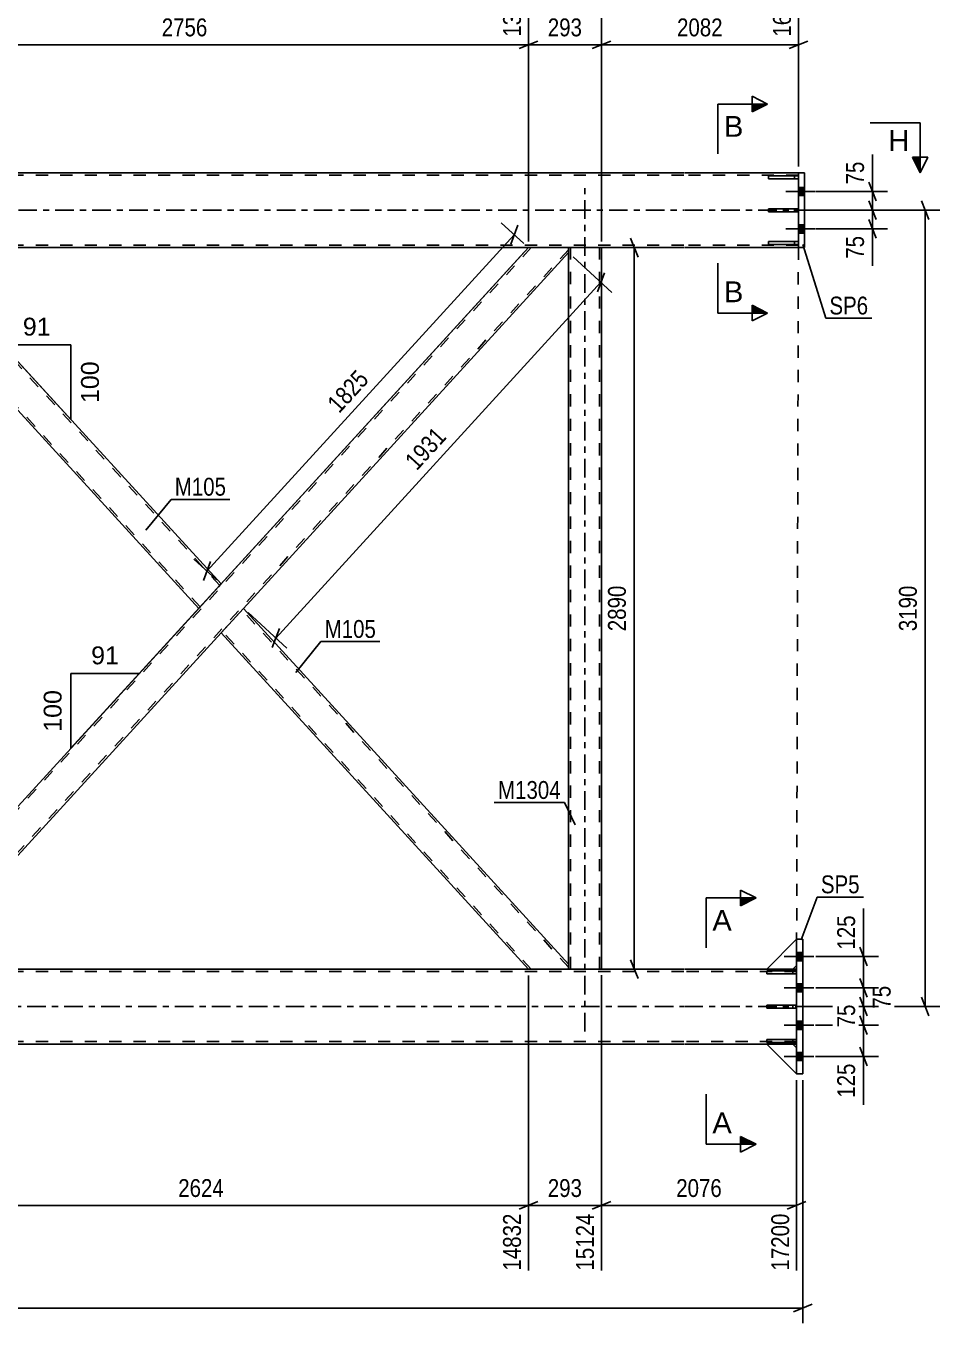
# Model space of a CAD drawing. Header units: millimetres. Extents: x -81 to 760, y -449 to 145.
# Drawn here: x 472.7 to 618, y -178.3 to 29.5 of the extents above; entities that cross this region are included whole.
import ezdxf

# ---------------------------------------------------------------- set-up
doc = ezdxf.new("R2010")
doc.units = ezdxf.units.MM
doc.linetypes.add('DXK_LINE_DOT2', pattern=[3.9198, 1.9599, -1.9599])
doc.linetypes.add('DXK_LINE_DOT3', pattern=[5.9187, 2.979, -0.9799, 0.9799, -0.9799])
doc.styles.add('Arial', font='ARIAL.TTF', dxfattribs={"height": 0.2})
doc.styles.add('Arial Narrow', font='ARIALN.TTF', dxfattribs={"height": 0.2})

# ---------------------------------------------------------------- blocks, each defined once
blk = doc.blocks.new('Part-122570061-3544 - 3412')
at = {"color": 2, "linetype": 'Continuous'}
for p, q in [((591.47, -127.84), (591.47, -127.36)), ((596.27, -127.36), (591.47, -127.36)), ((596.27, -127.84), (591.47, -127.84)), ((596.27, -127.84), (596.27, -127.36))]:
    blk.add_line(p, q, dxfattribs=at)
at = {"color": 7, "linetype": 'DXK_LINE_DOT2'}
for p, q in [((595.67, -127.84), (595.67, -127.36)), ((596.27, -127.36), (596.27, -127.36)), ((596.27, -127.36), (596.27, -127.36)), ((596.27, -127.84), (596.27, -127.84)), ((596.27, -127.84), (596.27, -127.84))]:
    blk.add_line(p, q, dxfattribs=at)
blk = doc.blocks.new('Part-122570061-3523 - 3412')
at = {"color": 2, "linetype": 'Continuous'}
for p, q in [((591.47, -133.6), (595.67, -133.6)), ((596.27, -138.4), (591.47, -133.6)), ((595.67, -133.6), (596.27, -134.2))]:
    blk.add_line(p, q, dxfattribs=at)
at = {"color": 7, "linetype": 'DXK_LINE_DOT2'}
for p, q in [((596.27, -134.2), (596.27, -134.2)), ((596.27, -134.2), (596.27, -138.4)), ((596.27, -138.4), (596.27, -138.4))]:
    blk.add_line(p, q, dxfattribs=at)
blk = doc.blocks.new('Part-122570061-3538 - 3412')
at = {"color": 2, "linetype": 'Continuous'}
for p, q in [((591.47, -133.34), (591.47, -132.86)), ((596.27, -132.86), (591.47, -132.86)), ((596.27, -133.34), (596.27, -132.86)), ((596.27, -133.34), (591.47, -133.34))]:
    blk.add_line(p, q, dxfattribs=at)
at = {"color": 7, "linetype": 'DXK_LINE_DOT2'}
for p, q in [((595.67, -133.34), (595.67, -132.86)), ((596.27, -132.86), (596.27, -132.86)), ((596.27, -132.86), (596.27, -132.86)), ((596.27, -133.34), (596.27, -133.34)), ((596.27, -133.34), (596.27, -133.34))]:
    blk.add_line(p, q, dxfattribs=at)
blk = doc.blocks.new('Part-122570061-3517 - 3412')
at = {"color": 2, "linetype": 'Continuous'}
for p, q in [((596.27, -116.8), (591.47, -121.6)), ((595.67, -121.6), (591.47, -121.6)), ((596.27, -121), (595.67, -121.6))]:
    blk.add_line(p, q, dxfattribs=at)
at = {"color": 7, "linetype": 'DXK_LINE_DOT2'}
for p, q in [((596.27, -121), (596.27, -116.8)), ((596.27, -116.8), (596.27, -116.8)), ((596.27, -116.8), (596.27, -116.8)), ((596.27, -121), (596.27, -121)), ((596.27, -121), (596.27, -121))]:
    blk.add_line(p, q, dxfattribs=at)
blk = doc.blocks.new('Part-122570061-3520 - 3412')
at = {"color": 7, "linetype": 'DXK_LINE_DOT2'}
for p, q in [((596.27, -116.8), (591.47, -121.6)), ((596.27, -121), (596.27, -116.8)), ((591.47, -121.6), (595.67, -121.6)), ((595.67, -121.6), (596.27, -121))]:
    blk.add_line(p, q, dxfattribs=at)
blk = doc.blocks.new('Part-122570061-3526 - 3412')
at = {"color": 7, "linetype": 'DXK_LINE_DOT2'}
for p, q in [((591.47, -133.6), (595.67, -133.6)), ((596.27, -138.4), (591.47, -133.6)), ((595.67, -133.6), (596.27, -134.2)), ((596.27, -134.2), (596.27, -138.4))]:
    blk.add_line(p, q, dxfattribs=at)
blk = doc.blocks.new('Part-122570061-3529 - 3412')
at = {"color": 7, "linetype": 'DXK_LINE_DOT2'}
for p, q in [((596.27, -132.86), (591.47, -132.86)), ((591.47, -132.86), (591.47, -133.34)), ((595.67, -133.34), (595.67, -132.86)), ((596.27, -133.34), (596.27, -132.86)), ((591.47, -133.34), (596.27, -133.34))]:
    blk.add_line(p, q, dxfattribs=at)
blk = doc.blocks.new('Part-122570061-3532 - 3412')
at = {"color": 7, "linetype": 'DXK_LINE_DOT2'}
for p, q in [((596.27, -121.86), (591.47, -121.86)), ((591.47, -121.86), (591.47, -122.34)), ((591.47, -122.34), (596.27, -122.34)), ((595.67, -122.34), (595.67, -121.86)), ((596.27, -122.34), (596.27, -121.86))]:
    blk.add_line(p, q, dxfattribs=at)
blk = doc.blocks.new('Part-122570061-3535 - 3412')
at = {"color": 7, "linetype": 'DXK_LINE_DOT2'}
for p, q in [((596.27, -127.36), (591.47, -127.36)), ((591.47, -127.36), (591.47, -127.84)), ((591.47, -127.84), (596.27, -127.84)), ((595.67, -127.84), (595.67, -127.36)), ((596.27, -127.84), (596.27, -127.36))]:
    blk.add_line(p, q, dxfattribs=at)
blk = doc.blocks.new('Bolt-122570061-3588 - 3412')
at = {"linetype": 'Continuous'}
for points in [[(596.27, -118.94), (596.27, -120.26), (597.27, -120.26), (597.27, -118.94)], [(596.27, -118.94), (596.27, -120.26), (597.27, -120.26), (597.27, -118.94)], [(596.27, -118.94), (596.27, -120.26), (597.27, -120.26), (597.27, -118.94)], [(596.27, -123.94), (596.27, -125.26), (597.27, -125.26), (597.27, -123.94)], [(596.27, -123.94), (596.27, -125.26), (597.27, -125.26), (597.27, -123.94)], [(596.27, -129.94), (596.27, -131.26), (597.27, -131.26), (597.27, -129.94)], [(596.27, -129.94), (596.27, -131.26), (597.27, -131.26), (597.27, -129.94)], [(596.27, -134.94), (596.27, -136.26), (597.27, -136.26), (597.27, -134.94)], [(596.27, -134.94), (596.27, -136.26), (597.27, -136.26), (597.27, -134.94)], [(596.27, -134.94), (596.27, -136.26), (597.27, -136.26), (597.27, -134.94)]]:
    blk.add_hatch(color=1, dxfattribs=at).paths.add_polyline_path(points)
at = {"color": 1, "linetype": 'Continuous'}
for p, q in [((599.03, -119.6), (594.27, -119.6)), ((599.03, -119.6), (594.27, -119.6)), ((599.03, -119.6), (594.27, -119.6)), ((597.27, -118.94), (596.27, -118.94)), ((597.27, -118.94), (596.27, -118.94)), ((597.27, -118.94), (596.27, -118.94)), ((597.27, -120.26), (596.27, -120.26)), ((597.27, -120.26), (596.27, -120.26)), ((597.27, -120.26), (596.27, -120.26)), ((599.03, -124.6), (594.27, -124.6)), ((599.03, -124.6), (594.27, -124.6)), ((597.27, -123.94), (596.27, -123.94)), ((597.27, -123.94), (596.27, -123.94)), ((597.27, -125.26), (596.27, -125.26)), ((597.27, -125.26), (596.27, -125.26)), ((599.03, -130.6), (594.27, -130.6)), ((599.03, -130.6), (594.27, -130.6)), ((597.27, -129.94), (596.27, -129.94)), ((597.27, -129.94), (596.27, -129.94)), ((597.27, -131.26), (596.27, -131.26)), ((597.27, -131.26), (596.27, -131.26)), ((597.27, -134.94), (596.27, -134.94)), ((597.27, -134.94), (596.27, -134.94)), ((597.27, -134.94), (596.27, -134.94)), ((599.03, -135.6), (594.27, -135.6)), ((599.03, -135.6), (594.27, -135.6)), ((599.03, -135.6), (594.27, -135.6)), ((597.27, -136.26), (596.27, -136.26)), ((597.27, -136.26), (596.27, -136.26)), ((597.27, -136.26), (596.27, -136.26))]:
    blk.add_line(p, q, dxfattribs=at)
blk = doc.blocks.new('Part-122570061-3541 - 3412')
at = {"color": 2, "linetype": 'Continuous'}
for p, q in [((591.47, -122.34), (591.47, -121.86)), ((596.27, -121.86), (591.47, -121.86)), ((596.27, -122.34), (591.47, -122.34)), ((596.27, -122.34), (596.27, -121.86))]:
    blk.add_line(p, q, dxfattribs=at)
at = {"color": 7, "linetype": 'DXK_LINE_DOT2'}
for p, q in [((595.67, -122.34), (595.67, -121.86)), ((596.27, -121.86), (596.27, -121.86)), ((596.27, -121.86), (596.27, -121.86)), ((596.27, -122.34), (596.27, -122.34)), ((596.27, -122.34), (596.27, -122.34))]:
    blk.add_line(p, q, dxfattribs=at)
blk = doc.blocks.new('Bolt-122570061-3587 - 3412')
at = {"linetype": 'Continuous'}
for points in [[(596.55, 3.66), (596.55, 2.34), (597.55, 2.34), (597.55, 3.66)], [(596.55, 3.66), (596.55, 2.34), (597.55, 2.34), (597.55, 3.66)], [(596.55, -2.34), (596.55, -3.66), (597.55, -3.66), (597.55, -2.34)], [(596.55, -2.34), (596.55, -3.66), (597.55, -3.66), (597.55, -2.34)]]:
    blk.add_hatch(color=1, dxfattribs=at).paths.add_polyline_path(points)
at = {"color": 1, "linetype": 'Continuous'}
for p, q in [((599.31, 3), (594.55, 3)), ((599.31, 3), (594.55, 3)), ((597.55, 3.66), (596.55, 3.66)), ((597.55, 3.66), (596.55, 3.66)), ((597.55, 2.34), (596.55, 2.34)), ((597.55, 2.34), (596.55, 2.34)), ((599.31, -3), (594.55, -3)), ((599.31, -3), (594.55, -3)), ((597.55, -2.34), (596.55, -2.34)), ((597.55, -2.34), (596.55, -2.34)), ((597.55, -3.66), (596.55, -3.66)), ((597.55, -3.66), (596.55, -3.66))]:
    blk.add_line(p, q, dxfattribs=at)
blk = doc.blocks.new('Part-122570061-3611 - 3412')
at = {"color": 7, "linetype": 'DXK_LINE_DOT2'}
for p, q in [((578.17, 5.6), (0, 5.6)), ((596.55, 5.6), (578.27, 5.6)), ((596.55, -6), (596.55, 6)), ((578.17, -5.6), (0, -5.6)), ((596.55, -5.6), (578.27, -5.6))]:
    blk.add_line(p, q, dxfattribs=at)
at = {"color": 2, "linetype": 'Continuous'}
for p, q in [((578.17, 6), (447.67, 6)), ((596.55, 6), (578.27, 6)), ((578.17, -6), (452.17, -6)), ((596.55, -6), (578.27, -6))]:
    blk.add_line(p, q, dxfattribs=at)
at = {"color": 7, "linetype": 'DXK_LINE_DOT3'}
for p, q in [((-2, 0), (578.17, 0)), ((578.27, 0), (598.55, 0))]:
    blk.add_line(p, q, dxfattribs=at)
blk = doc.blocks.new('Part-122570061-3616 - 3412')
at = {"color": 7, "linetype": 'DXK_LINE_DOT2'}
for p, q in [((578.17, -122), (-40, -122)), ((596.27, -122), (578.27, -122)), ((595.67, -121.6), (591.47, -121.6)), ((596.27, -133.6), (596.27, -121.6)), ((578.17, -133.2), (-40, -133.2)), ((578.17, -133.6), (-27.5, -133.6)), ((596.27, -133.2), (578.27, -133.2)), ((596.27, -133.6), (578.27, -133.6)), ((595.67, -133.6), (591.47, -133.6))]:
    blk.add_line(p, q, dxfattribs=at)
at = {"color": 2, "linetype": 'Continuous'}
for p, q in [((578.17, -121.6), (-35.2, -121.6)), ((591.47, -121.6), (578.27, -121.6)), ((596.27, -121.6), (595.67, -121.6)), ((578.17, -133.6), (452.17, -133.6)), ((591.47, -133.6), (578.27, -133.6)), ((596.27, -133.6), (595.67, -133.6))]:
    blk.add_line(p, q, dxfattribs=at)
at = {"color": 7, "linetype": 'DXK_LINE_DOT3'}
for p, q in [((-42, -127.6), (578.17, -127.6)), ((578.27, -127.6), (598.27, -127.6))]:
    blk.add_line(p, q, dxfattribs=at)
blk = doc.blocks.new('Part-122570061-3640 - 3412')
at = {"color": 7, "linetype": 'DXK_LINE_DOT2'}
for p, q in [((596.55, -5.02), (591.75, -5.02)), ((591.75, -5.02), (591.75, -5.5)), ((591.75, -5.5), (596.55, -5.5)), ((595.95, -5.5), (595.95, -5.02)), ((596.55, -5.5), (596.55, -5.02))]:
    blk.add_line(p, q, dxfattribs=at)
blk = doc.blocks.new('Part-122570061-3643 - 3412')
at = {"color": 7, "linetype": 'DXK_LINE_DOT2'}
for p, q in [((596.55, 5.5), (591.75, 5.5)), ((591.75, 5.5), (591.75, 5.02)), ((591.75, 5.02), (596.55, 5.02)), ((595.95, 5.5), (595.95, 5.02)), ((596.55, 5.02), (596.55, 5.5))]:
    blk.add_line(p, q, dxfattribs=at)
blk = doc.blocks.new('Part-122570061-3646 - 3412')
at = {"color": 7, "linetype": 'DXK_LINE_DOT2'}
for p, q in [((596.55, 0.24), (591.75, 0.24)), ((591.75, 0.24), (591.75, -0.24)), ((595.95, -0.24), (595.95, 0.24)), ((596.55, -0.24), (596.55, 0.24)), ((591.75, -0.24), (596.55, -0.24))]:
    blk.add_line(p, q, dxfattribs=at)
blk = doc.blocks.new('Part-122570061-3649 - 3412')
at = {"color": 2, "linetype": 'Continuous'}
for p, q in [((591.75, -5.2), (591.75, -5.02)), ((596.55, -5.02), (591.75, -5.02)), ((591.75, -5.5), (591.75, -5.2)), ((596.55, -5.5), (591.75, -5.5)), ((596.55, -5.5), (596.55, -5.02))]:
    blk.add_line(p, q, dxfattribs=at)
at = {"color": 7, "linetype": 'DXK_LINE_DOT2'}
for p, q in [((591.75, -5.2), (591.75, -5.2)), ((595.95, -5.5), (595.95, -5.02)), ((596.55, -5.02), (596.55, -5.02)), ((596.55, -5.02), (596.55, -5.02)), ((596.55, -5.5), (596.55, -5.5)), ((596.55, -5.5), (596.55, -5.5))]:
    blk.add_line(p, q, dxfattribs=at)
blk = doc.blocks.new('Part-122570061-3652 - 3412')
at = {"color": 2, "linetype": 'Continuous'}
for p, q in [((591.75, 5.2), (591.75, 5.5)), ((596.55, 5.5), (591.75, 5.5)), ((591.75, 5.2), (591.75, 5.02)), ((596.55, 5.02), (591.75, 5.02)), ((596.55, 5.5), (596.55, 5.02))]:
    blk.add_line(p, q, dxfattribs=at)
at = {"color": 7, "linetype": 'DXK_LINE_DOT2'}
for p, q in [((591.75, 5.2), (591.75, 5.2)), ((595.95, 5.02), (595.95, 5.5)), ((596.55, 5.5), (596.55, 5.5)), ((596.55, 5.5), (596.55, 5.5)), ((596.55, 5.02), (596.55, 5.02)), ((596.55, 5.02), (596.55, 5.02))]:
    blk.add_line(p, q, dxfattribs=at)
blk = doc.blocks.new('Part-122570061-3655 - 3412')
at = {"color": 2, "linetype": 'Continuous'}
for p, q in [((591.75, -0.24), (591.75, 0.24)), ((596.55, 0.24), (591.75, 0.24)), ((596.55, -0.24), (596.55, 0.24)), ((596.55, -0.24), (591.75, -0.24))]:
    blk.add_line(p, q, dxfattribs=at)
at = {"color": 7, "linetype": 'DXK_LINE_DOT2'}
for p, q in [((595.95, -0.24), (595.95, 0.24)), ((596.55, 0.24), (596.55, 0.24)), ((596.55, 0.24), (596.55, 0.24)), ((596.55, -0.24), (596.55, -0.24)), ((596.55, -0.24), (596.55, -0.24))]:
    blk.add_line(p, q, dxfattribs=at)
blk = doc.blocks.new('Part-122570061-3712 - 3412')
at = {"color": 2, "linetype": 'Continuous'}
for p, q in [((597.55, 6), (596.55, 6)), ((596.55, 6), (596.55, -6)), ((597.55, 6), (597.55, -6)), ((597.55, -6), (596.55, -6))]:
    blk.add_line(p, q, dxfattribs=at)
blk = doc.blocks.new('Part-122570061-3717 - 3412')
at = {"color": 2, "linetype": 'Continuous'}
for p, q in [((597.27, -116.8), (596.27, -116.8)), ((596.27, -116.8), (596.27, -138.4)), ((597.27, -116.8), (597.27, -138.4)), ((597.27, -138.4), (596.27, -138.4))]:
    blk.add_line(p, q, dxfattribs=at)
blk = doc.blocks.new('Part-122570061-3722 - 3412')
at = {"color": 2, "linetype": 'Continuous'}
for p, q in [((507.58, -63.8), (504, -67.71)), ((559.69, -120.8), (507.58, -63.8)), ((553.27, -121.6), (504, -67.71)), ((559.69, -121.6), (559.69, -120.8))]:
    blk.add_line(p, q, dxfattribs=at)
at = {"color": 7, "linetype": 'DXK_LINE_DOT2'}
for p, q in [((559.69, -121.27), (507.36, -64.04)), ((504.22, -67.48), (504.23, -67.46)), ((553.7, -121.6), (504.22, -67.48)), ((559.69, -121.6), (553.27, -121.6)), ((559.69, -121.6), (559.69, -121.57))]:
    blk.add_line(p, q, dxfattribs=at)
blk = doc.blocks.new('Part-122570061-3772 - 3412')
at = {"color": 7, "linetype": 'DXK_LINE_DOT3'}
blk.add_line((562.33, -131.6), (562.33, 4), dxfattribs=at)
at = {"color": 7, "linetype": 'DXK_LINE_DOT2'}
for p, q in [((559.69, -6), (564.97, -6)), ((559.69, -6.8), (559.69, -6)), ((560.01, -121.6), (560.01, -6)), ((564.65, -121.6), (564.65, -6)), ((559.69, -121.6), (559.69, -120.8)), ((564.97, -121.6), (559.69, -121.6))]:
    blk.add_line(p, q, dxfattribs=at)
at = {"color": 2, "linetype": 'Continuous'}
for p, q in [((564.97, -6), (564.97, -121.6)), ((559.69, -120.8), (559.69, -6.8))]:
    blk.add_line(p, q, dxfattribs=at)
blk = doc.blocks.new('Part-122570061-3787 - 3412')
at = {"color": 7, "linetype": 'DXK_LINE_DOT2'}
for p, q in [((553.7, -6), (448.31, -121.27)), ((559.69, -6), (553.27, -6)), ((559.69, -6.33), (454.3, -121.6)), ((504, -59.89), (500.42, -63.8)), ((507.58, -63.8), (504, -67.71)), ((448.31, -121.41), (448.31, -121.39)), ((454.73, -121.6), (448.31, -121.6))]:
    blk.add_line(p, q, dxfattribs=at)
at = {"color": 2, "linetype": 'Continuous'}
for p, q in [((553.27, -6), (504, -59.89)), ((559.69, -6.8), (559.69, -6)), ((559.69, -6.8), (507.58, -63.8)), ((500.42, -63.8), (448.31, -120.8)), ((504, -67.71), (454.73, -121.6)), ((448.31, -121.6), (448.31, -120.8))]:
    blk.add_line(p, q, dxfattribs=at)
blk = doc.blocks.new('Part-122570061-3792 - 3412')
at = {"color": 7, "linetype": 'DXK_LINE_DOT2'}
for p, q in [((454.73, -6), (448.31, -6)), ((448.31, -6.48), (448.31, -6)), ((503.78, -60.12), (454.3, -6)), ((500.64, -63.56), (448.31, -6.33)), ((503.97, -59.92), (503.57, -60.36)), ((500.64, -63.56), (500.66, -63.54))]:
    blk.add_line(p, q, dxfattribs=at)
at = {"color": 2, "linetype": 'Continuous'}
for p, q in [((504, -59.89), (454.73, -6)), ((448.31, -6.8), (448.31, -6.48)), ((500.42, -63.8), (448.31, -6.8)), ((504, -59.89), (503.57, -60.36)), ((503.57, -60.36), (500.42, -63.8))]:
    blk.add_line(p, q, dxfattribs=at)
blk = doc.blocks.new('Line-122570061-4738 - 3412')
at = {"color": 1, "linetype": 'DXK_LINE_DOT2'}
blk.add_line((596.55, -6), (596.27, -116.8), dxfattribs=at)
blk = doc.blocks.new('StraightDimension-122570061-4621 - 3412')
at = {"color": 7, "linetype": 'Continuous'}
for p, q in [((597.27, -139.4), (597.27, -178.31)), ((-41, -175.91), (597.27, -175.91)), ((595.77, -176.51), (598.77, -175.31))]:
    blk.add_line(p, q, dxfattribs=at)
blk = doc.blocks.new('StraightDimension-122570061-3985 - 3412')
at = {"color": 7, "linetype": 'Continuous'}
for p, q in [((598.55, 0), (619.29, 0)), ((617.49, -1.5), (616.29, 1.5)), ((616.89, -127.6), (616.89, 0)), ((616.29, -126.1), (617.49, -129.1)), ((598.27, -127.6), (619.29, -127.6))]:
    blk.add_line(p, q, dxfattribs=at)
at = {"color": 0}
blk.add_wipeout([(616.14, -59.54), (611.94, -59.54), (611.94, -68.06), (616.14, -68.06)], dxfattribs=at)
at = {"color": 3, "style": 'Arial Narrow'}
blk.add_text('3190', height=2.863, rotation=90.0002, dxfattribs=at).set_placement((615.54, -67.46))
blk = doc.blocks.new('StraightDimension-122570061-4114 - 3412')
at = {"color": 7, "linetype": 'Continuous'}
for p, q in [((560.43, -7.47), (566.66, -13.17)), ((564.32, -13.06), (565.46, -10.04)), ((512.77, -68.55), (564.89, -11.55)), ((508.32, -64.47), (514.55, -70.17)), ((513.34, -67.04), (512.21, -70.06))]:
    blk.add_line(p, q, dxfattribs=at)
at = {"color": 0}
blk.add_wipeout([(541.15, -36.4), (538.05, -33.57), (532.31, -39.85), (535.41, -42.69)], dxfattribs=at)
at = {"color": 3, "style": 'Arial Narrow'}
blk.add_text('1931', height=2.863, rotation=47.5612, dxfattribs=at).set_placement((535.37, -41.84))
blk = doc.blocks.new('StraightDimension-122570061-3894 - 3412')
at = {"color": 7, "linetype": 'Continuous'}
for p, q in [((599.35, -124.6), (609.84, -124.6)), ((606.39, -123.1), (607.59, -126.1)), ((606.99, -127.6), (606.99, -124.6)), ((607.59, -129.1), (606.39, -126.1)), ((597.27, -127.6), (609.84, -127.6))]:
    blk.add_line(p, q, dxfattribs=at)
at = {"color": 0}
blk.add_wipeout([(611.94, -123.67), (607.74, -123.67), (607.74, -128.53), (611.94, -128.53)], dxfattribs=at)
at = {"color": 3, "style": 'Arial Narrow'}
blk.add_text('75', height=2.863, rotation=90.0002, dxfattribs=at).set_placement((611.34, -127.93))
blk = doc.blocks.new('StraightDimension-122570061-3914 - 3412')
at = {"color": 7, "linetype": 'Continuous'}
for p, q in [((607.82, 4.5), (609.02, 1.5)), ((599.38, 3), (610.82, 3)), ((608.42, 0), (608.42, 3)), ((609.02, -1.5), (607.82, 1.5)), ((597.55, 0), (610.82, 0))]:
    blk.add_line(p, q, dxfattribs=at)
at = {"color": 0}
blk.add_wipeout([(607.67, 8.38), (603.47, 8.38), (603.47, 3.52), (607.67, 3.52)], dxfattribs=at)
at = {"color": 7, "linetype": 'Continuous'}
blk.add_line((608.42, 3), (608.42, 8.91), dxfattribs=at)
blk.add_line((608.42, 3), (608.42, 8.91), dxfattribs=at)
at = {"color": 3, "style": 'Arial Narrow'}
blk.add_text('75', height=2.863, rotation=90.0002, dxfattribs=at).set_placement((607.07, 4.13))
blk = doc.blocks.new('StraightDimension-122570061-3875 - 3412')
at = {"color": 7, "linetype": 'Continuous'}
for p, q in [((599.28, -130.6), (609.39, -130.6)), ((606.39, -129.1), (607.59, -132.1)), ((606.99, -135.6), (606.99, -130.6)), ((607.59, -137.1), (606.39, -134.1)), ((599.28, -135.6), (609.39, -135.6))]:
    blk.add_line(p, q, dxfattribs=at)
at = {"color": 0}
blk.add_wipeout([(606.24, -136.12), (602.04, -136.12), (602.04, -142.81), (606.24, -142.81)], dxfattribs=at)
at = {"color": 7, "linetype": 'Continuous'}
blk.add_line((606.99, -135.6), (606.99, -143.33), dxfattribs=at)
blk.add_line((606.99, -135.6), (606.99, -143.33), dxfattribs=at)
at = {"color": 3, "style": 'Arial Narrow'}
blk.add_text('125', height=2.863, rotation=90.0002, dxfattribs=at).set_placement((605.64, -142.21))
blk = doc.blocks.new('StraightDimension-122570061-3885 - 3412')
at = {"color": 7, "linetype": 'Continuous'}
for p, q in [((606.39, -126.1), (607.59, -129.1)), ((597.27, -127.6), (609.39, -127.6)), ((606.99, -130.6), (606.99, -127.6)), ((599.28, -130.6), (609.39, -130.6)), ((607.59, -132.1), (606.39, -129.1))]:
    blk.add_line(p, q, dxfattribs=at)
at = {"color": 0}
blk.add_wipeout([(606.24, -126.67), (602.04, -126.67), (602.04, -131.53), (606.24, -131.53)], dxfattribs=at)
at = {"color": 3, "style": 'Arial Narrow'}
blk.add_text('75', height=2.863, rotation=90.0002, dxfattribs=at).set_placement((605.64, -130.93))
blk = doc.blocks.new('StraightDimension-122570061-3903 - 3412')
at = {"color": 7, "linetype": 'Continuous'}
for p, q in [((606.39, -118.1), (607.59, -121.1)), ((599.35, -119.6), (609.39, -119.6)), ((606.99, -124.6), (606.99, -119.6)), ((599.35, -124.6), (609.39, -124.6)), ((607.59, -126.1), (606.39, -123.1))]:
    blk.add_line(p, q, dxfattribs=at)
at = {"color": 0}
blk.add_wipeout([(606.24, -112.39), (602.04, -112.39), (602.04, -119.07), (606.24, -119.07)], dxfattribs=at)
at = {"color": 7, "linetype": 'Continuous'}
blk.add_line((606.99, -119.6), (606.99, -111.87), dxfattribs=at)
blk.add_line((606.99, -119.6), (606.99, -111.87), dxfattribs=at)
at = {"color": 3, "style": 'Arial Narrow'}
blk.add_text('125', height=2.863, rotation=90.0002, dxfattribs=at).set_placement((605.64, -118.47))
blk = doc.blocks.new('StraightDimension-122570061-3923 - 3412')
at = {"color": 7, "linetype": 'Continuous'}
for p, q in [((607.82, 1.5), (609.02, -1.5)), ((597.55, 0), (610.82, 0)), ((609.02, -4.5), (607.82, -1.5)), ((608.42, -3), (608.42, 0)), ((599.42, -3), (610.82, -3))]:
    blk.add_line(p, q, dxfattribs=at)
at = {"color": 0}
blk.add_wipeout([(607.67, -3.53), (603.47, -3.53), (603.47, -8.38), (607.67, -8.38)], dxfattribs=at)
at = {"color": 7, "linetype": 'Continuous'}
blk.add_line((608.42, -3), (608.42, -8.91), dxfattribs=at)
blk.add_line((608.42, -3), (608.42, -8.91), dxfattribs=at)
at = {"color": 3, "style": 'Arial Narrow'}
blk.add_text('75', height=2.863, rotation=90.0002, dxfattribs=at).set_placement((607.07, -7.78))
blk = doc.blocks.new('StraightDimension-122570061-4129 - 3412')
at = {"color": 7, "linetype": 'Continuous'}
for p, q in [((552.53, -5.33), (548.91, -2.01)), ((501.74, -57.82), (551.01, -3.94)), ((550.45, -5.45), (551.58, -2.42)), ((503.26, -59.21), (499.64, -55.9)), ((502.31, -56.31), (501.17, -59.34))]:
    blk.add_line(p, q, dxfattribs=at)
at = {"color": 0}
blk.add_wipeout([(528.7, -27.23), (525.6, -24.4), (519.85, -30.68), (522.95, -33.52)], dxfattribs=at)
at = {"color": 3, "style": 'Arial Narrow'}
blk.add_text('1825', height=2.863, rotation=47.5612, dxfattribs=at).set_placement((522.92, -32.67))
blk = doc.blocks.new('StraightDimension-122570061-4149 - 3412')
at = {"color": 7, "linetype": 'Continuous'}
for p, q in [((564.97, -122.58), (564.97, -169.9)), ((596.27, -139.4), (596.27, -169.9)), ((566.47, -158.86), (563.47, -160.06)), ((564.97, -159.46), (596.27, -159.46)), ((594.77, -160.06), (597.77, -158.86))]:
    blk.add_line(p, q, dxfattribs=at)
at = {"color": 0}
blk.add_wipeout([(584.88, -158.71), (584.88, -154.51), (576.37, -154.51), (576.37, -158.71)], dxfattribs=at)
at = {"color": 0, "linetype": 'Continuous'}
blk.add_wipeout([(595.67, -160.16), (591.47, -160.16), (591.47, -170.5), (595.67, -170.5)], dxfattribs=at)
at = {"color": 3, "style": 'Arial Narrow'}
blk.add_text('2076', height=2.863, dxfattribs=at).set_placement((576.97, -158.11))
at = {"color": 3, "linetype": 'Continuous', "style": 'Arial Narrow'}
blk.add_text('17200', height=2.863, rotation=90.0002, dxfattribs=at).set_placement((595.07, -169.9))
blk = doc.blocks.new('StraightDimension-122570061-4171 - 3412')
at = {"color": 7, "linetype": 'Continuous'}
for p, q in [((553.27, -122.6), (553.27, -169.9)), ((564.97, -122.58), (564.97, -169.9)), ((551.77, -160.06), (554.77, -158.86)), ((553.27, -159.46), (564.97, -159.46)), ((566.47, -158.86), (563.47, -160.06))]:
    blk.add_line(p, q, dxfattribs=at)
at = {"color": 0}
blk.add_wipeout([(562.47, -158.71), (562.47, -154.51), (555.78, -154.51), (555.78, -158.71)], dxfattribs=at)
at = {"color": 0, "linetype": 'Continuous'}
blk.add_wipeout([(564.37, -160.16), (560.17, -160.16), (560.17, -170.5), (564.37, -170.5)], dxfattribs=at)
at = {"color": 3, "style": 'Arial Narrow'}
blk.add_text('293', height=2.863, dxfattribs=at).set_placement((556.38, -158.11))
at = {"color": 3, "linetype": 'Continuous', "style": 'Arial Narrow'}
blk.add_text('15124', height=2.863, rotation=90.0002, dxfattribs=at).set_placement((563.77, -169.9))
blk = doc.blocks.new('StraightDimension-122570061-4190 - 3412')
at = {"color": 7, "linetype": 'Continuous'}
for p, q in [((448.31, -122.6), (448.31, -174.4)), ((553.27, -122.6), (553.27, -169.9)), ((449.81, -158.86), (446.81, -160.06)), ((448.31, -159.46), (553.27, -159.46)), ((551.77, -160.06), (554.77, -158.86))]:
    blk.add_line(p, q, dxfattribs=at)
at = {"color": 0}
blk.add_wipeout([(505.05, -158.71), (505.05, -154.51), (496.53, -154.51), (496.53, -158.71)], dxfattribs=at)
at = {"color": 0, "linetype": 'Continuous'}
blk.add_wipeout([(552.67, -160.16), (548.47, -160.16), (548.47, -170.5), (552.67, -170.5)], dxfattribs=at)
at = {"color": 3, "style": 'Arial Narrow'}
blk.add_text('2624', height=2.863, dxfattribs=at).set_placement((497.13, -158.11))
at = {"color": 3, "linetype": 'Continuous', "style": 'Arial Narrow'}
blk.add_text('14832', height=2.863, rotation=90.0002, dxfattribs=at).set_placement((552.07, -169.9))
blk = doc.blocks.new('AngleDimension-122570061-4460 - 3412')
at = {"color": 7, "linetype": 'Continuous'}
for p, q in [((552.6, -6.74), (490.86, -74.26)), ((479.93, -74.26), (490.86, -74.26)), ((479.93, -86.21), (490.86, -74.26)), ((479.93, -86.21), (479.93, -74.26))]:
    blk.add_line(p, q, dxfattribs=at)
at = {"color": 0}
for points in [[(488.22, -73.36), (488.22, -69.16), (482.57, -69.16), (482.57, -73.36)], [(479.03, -76.3), (474.83, -76.3), (474.83, -84.17), (479.03, -84.17)]]:
    blk.add_wipeout(points, dxfattribs=at)
at = {"color": 3, "style": 'Arial'}
blk.add_text('91', height=2.865, dxfattribs=at).set_placement((483.17, -72.76))
blk.add_text('100', height=2.865, rotation=90.0002, dxfattribs=at).set_placement((478.43, -83.57))
blk = doc.blocks.new('AngleDimension-122570061-4468 - 3412')
at = {"color": 7, "linetype": 'Continuous'}
for p, q in [((455.41, -6.74), (468.98, -21.59)), ((479.91, -21.59), (468.98, -21.59)), ((479.91, -33.54), (468.98, -21.59)), ((479.91, -33.54), (479.91, -21.59))]:
    blk.add_line(p, q, dxfattribs=at)
at = {"color": 0}
for points in [[(477.27, -20.69), (477.27, -16.49), (471.62, -16.49), (471.62, -20.69)], [(485.01, -23.63), (480.81, -23.63), (480.81, -31.5), (485.01, -31.5)]]:
    blk.add_wipeout(points, dxfattribs=at)
at = {"color": 3, "style": 'Arial'}
blk.add_text('91', height=2.865, dxfattribs=at).set_placement((472.22, -20.09))
blk.add_text('100', height=2.865, rotation=90.0002, dxfattribs=at).set_placement((484.41, -30.9))
blk = doc.blocks.new('StraightDimension-122570061-4582 - 3412')
at = {"color": 7, "linetype": 'Continuous'}
for p, q in [((443.03, -5), (443.03, 41.45)), ((553.27, -5), (553.27, 36.95)), ((444.53, 27.11), (441.53, 25.91)), ((551.77, 25.91), (554.77, 27.11)), ((443.03, 26.51), (553.27, 26.51))]:
    blk.add_line(p, q, dxfattribs=at)
at = {"color": 0, "linetype": 'Continuous'}
blk.add_wipeout([(552.67, 37.55), (548.47, 37.55), (548.47, 27.21), (552.67, 27.21)], dxfattribs=at)
at = {"color": 0}
blk.add_wipeout([(502.41, 27.26), (502.41, 31.46), (493.89, 31.46), (493.89, 27.26)], dxfattribs=at)
at = {"color": 3, "linetype": 'Continuous', "style": 'Arial Narrow'}
blk.add_text('13832', height=2.863, rotation=90.0002, dxfattribs=at).set_placement((552.07, 27.81))
at = {"color": 3, "style": 'Arial Narrow'}
blk.add_text('2756', height=2.863, dxfattribs=at).set_placement((494.49, 27.86))
blk = doc.blocks.new('StraightDimension-122570061-4593 - 3412')
at = {"color": 7, "linetype": 'Continuous'}
for p, q in [((564.97, -5), (564.97, 41.45)), ((596.55, 7), (596.55, 36.95)), ((566.47, 27.11), (563.47, 25.91)), ((595.05, 25.91), (598.05, 27.11)), ((564.97, 26.51), (596.55, 26.51))]:
    blk.add_line(p, q, dxfattribs=at)
at = {"color": 0, "linetype": 'Continuous'}
blk.add_wipeout([(595.95, 37.55), (591.75, 37.55), (591.75, 27.21), (595.95, 27.21)], dxfattribs=at)
at = {"color": 0}
blk.add_wipeout([(585.02, 27.26), (585.02, 31.46), (576.5, 31.46), (576.5, 27.26)], dxfattribs=at)
at = {"color": 3, "linetype": 'Continuous', "style": 'Arial Narrow'}
blk.add_text('16207', height=2.863, rotation=90.0002, dxfattribs=at).set_placement((595.35, 27.81))
at = {"color": 3, "style": 'Arial Narrow'}
blk.add_text('2082', height=2.863, dxfattribs=at).set_placement((577.1, 27.86))
blk = doc.blocks.new('StraightDimension-122570061-4599 - 3412')
at = {"color": 7, "linetype": 'Continuous'}
for p, q in [((564.97, -5), (564.97, 41.45)), ((553.27, -5), (553.27, 36.95)), ((551.77, 25.91), (554.77, 27.11)), ((566.47, 27.11), (563.47, 25.91)), ((553.27, 26.51), (564.97, 26.51))]:
    blk.add_line(p, q, dxfattribs=at)
at = {"color": 0}
blk.add_wipeout([(562.47, 27.26), (562.47, 31.46), (555.78, 31.46), (555.78, 27.26)], dxfattribs=at)
at = {"color": 0, "linetype": 'Continuous'}
blk.add_wipeout([(564.37, 42.05), (560.17, 42.05), (560.17, 31.71), (564.37, 31.71)], dxfattribs=at)
at = {"color": 3, "linetype": 'Continuous', "style": 'Arial Narrow'}
blk.add_text('14124', height=2.863, rotation=90.0002, dxfattribs=at).set_placement((563.77, 32.31))
at = {"color": 3, "style": 'Arial Narrow'}
blk.add_text('293', height=2.863, dxfattribs=at).set_placement((556.38, 27.86))
blk = doc.blocks.new('StraightDimension-122570061-4632 - 3412')
at = {"color": 7, "linetype": 'Continuous'}
for p, q in [((560.69, -6), (572.64, -6)), ((570.84, -7.5), (569.64, -4.5)), ((570.24, -121.6), (570.24, -6)), ((569.64, -120.1), (570.84, -123.1)), ((560.69, -121.6), (572.64, -121.6))]:
    blk.add_line(p, q, dxfattribs=at)
at = {"color": 0}
blk.add_wipeout([(569.49, -59.54), (565.29, -59.54), (565.29, -68.06), (569.49, -68.06)], dxfattribs=at)
at = {"color": 3, "style": 'Arial Narrow'}
blk.add_text('2890', height=2.863, rotation=90.0002, dxfattribs=at).set_placement((568.89, -67.46))
blk = doc.blocks.new('Mark-122570061-3708 - 3412')
at = {"color": 0}
blk.add_wipeout([(607.74, -16.71), (607.74, -13.71), (601.53, -13.71), (601.53, -16.71)], dxfattribs=at)
blk.add_wipeout([(607.74, -16.71), (607.74, -13.71), (601.53, -13.71), (601.53, -16.71)], dxfattribs=at)
at = {"color": 30, "linetype": 'Continuous'}
for p, q in [((597.27, -5.5), (600.93, -17.31)), ((600.93, -17.31), (608.34, -17.31))]:
    blk.add_line(p, q, dxfattribs=at)
at = {"color": 3, "style": 'Arial Narrow'}
blk.add_text('SP6', height=2.863, dxfattribs=at).set_placement((601.53, -16.71))
blk = doc.blocks.new('Mark-122570061-3713 - 3412')
at = {"color": 0}
blk.add_wipeout([(606.37, -109.45), (606.37, -106.45), (600.16, -106.45), (600.16, -109.45)], dxfattribs=at)
blk.add_wipeout([(606.37, -109.45), (606.37, -106.45), (600.16, -106.45), (600.16, -109.45)], dxfattribs=at)
at = {"color": 30, "linetype": 'Continuous'}
for p, q in [((596.99, -116.93), (599.56, -110.05)), ((599.56, -110.05), (606.97, -110.05))]:
    blk.add_line(p, q, dxfattribs=at)
at = {"color": 3, "style": 'Arial Narrow'}
blk.add_text('SP5', height=2.863, dxfattribs=at).set_placement((600.16, -109.45))
blk = doc.blocks.new('Mark-122570061-3718 - 3412')
at = {"color": 0}
blk.add_wipeout([(528.84, -68.53), (528.84, -65.53), (520.61, -65.53), (520.61, -68.53)], dxfattribs=at)
blk.add_wipeout([(528.84, -68.53), (528.84, -65.53), (520.61, -65.53), (520.61, -68.53)], dxfattribs=at)
at = {"color": 30, "linetype": 'Continuous'}
for p, q in [((515.98, -74.08), (520.01, -69.13)), ((520.01, -69.13), (529.44, -69.13))]:
    blk.add_line(p, q, dxfattribs=at)
at = {"color": 3, "style": 'Arial Narrow'}
blk.add_text('M105', height=2.863, dxfattribs=at).set_placement((520.61, -68.53))
blk = doc.blocks.new('Mark-122570061-3768 - 3412')
at = {"color": 0}
blk.add_wipeout([(558.45, -94.33), (558.45, -91.33), (548.4, -91.33), (548.4, -94.33)], dxfattribs=at)
blk.add_wipeout([(558.45, -94.33), (558.45, -91.33), (548.4, -91.33), (548.4, -94.33)], dxfattribs=at)
at = {"color": 30, "linetype": 'Continuous'}
for p in [(547.8, -94.93), (560.76, -98.47)]:
    blk.add_line(p, (559.05, -94.93), dxfattribs=at)
at = {"color": 3, "style": 'Arial Narrow'}
blk.add_text('M1304', height=2.863, dxfattribs=at).set_placement((548.4, -94.33))
blk = doc.blocks.new('Mark-122570061-3788 - 3412')
at = {"color": 0}
blk.add_wipeout([(504.8, -45.74), (504.8, -42.74), (496.58, -42.74), (496.58, -45.74)], dxfattribs=at)
blk.add_wipeout([(504.8, -45.74), (504.8, -42.74), (496.58, -42.74), (496.58, -45.74)], dxfattribs=at)
at = {"color": 30, "linetype": 'Continuous'}
for p, q in [((491.94, -51.29), (495.98, -46.34)), ((495.98, -46.34), (505.4, -46.34))]:
    blk.add_line(p, q, dxfattribs=at)
at = {"color": 3, "style": 'Arial Narrow'}
blk.add_text('M105', height=2.863, dxfattribs=at).set_placement((496.58, -45.74))
blk = doc.blocks.new('SectionMark-122570061-4644 - 3412')
at = {"color": 6, "linetype": 'Continuous'}
for p in [(616.08, 14), (617.33, 8.5)]:
    blk.add_line(p, (616.08, 6), dxfattribs=at)
at = {"color": 0, "linetype": 'Continuous'}
blk.add_wipeout([(614.33, 9.5), (614.33, 13), (610.96, 13), (610.96, 9.5)], dxfattribs=at)
at = {"linetype": 'Continuous'}
blk.add_hatch(color=6, dxfattribs=at).paths.add_polyline_path([(614.83, 8.5), (616.08, 8.5), (616.08, 6)])
at = {"color": 6, "linetype": 'Continuous'}
for p, q in [((616.08, 14), (608.08, 14)), ((614.83, 8.5), (617.33, 8.5)), ((616.08, 6), (614.83, 8.5))]:
    blk.add_line(p, q, dxfattribs=at)
at = {"color": 3, "linetype": 'Continuous', "style": 'Arial'}
blk.add_text('H', height=3.34, dxfattribs=at).set_placement((610.96, 9.5))
blk = doc.blocks.new('SectionMark-122570061-4666 - 3412')
at = {"linetype": 'Continuous'}
for points in [[(587.26, -111.45), (587.26, -110.2), (589.76, -110.2)], [(587.26, -149.66), (587.26, -148.41), (589.76, -149.66)]]:
    blk.add_hatch(color=6, dxfattribs=at).paths.add_polyline_path(points)
at = {"color": 6, "linetype": 'Continuous'}
for p, q in [((587.26, -111.45), (587.26, -108.95)), ((587.26, -108.95), (589.76, -110.2)), ((581.76, -110.2), (589.76, -110.2)), ((589.76, -110.2), (587.26, -111.45)), ((589.76, -149.66), (587.26, -148.41)), ((587.26, -148.41), (587.26, -150.91)), ((581.76, -149.66), (589.76, -149.66)), ((589.76, -149.66), (587.26, -150.91))]:
    blk.add_line(p, q, dxfattribs=at)
at = {"color": 0, "linetype": 'Continuous'}
for points in [[(585.87, -115.45), (585.87, -111.95), (582.76, -111.95), (582.76, -115.45)], [(585.87, -147.91), (585.87, -144.41), (582.76, -144.41), (582.76, -147.91)]]:
    blk.add_wipeout(points, dxfattribs=at)
at = {"color": 6, "linetype": 'Continuous'}
for p, q in [((581.76, -110.2), (581.76, -118.2)), ((581.76, -149.66), (581.76, -141.66))]:
    blk.add_line(p, q, dxfattribs=at)
at = {"color": 3, "linetype": 'Continuous', "style": 'Arial'}
for p in [(582.76, -115.45), (582.76, -147.91)]:
    blk.add_text('A', height=3.34, dxfattribs=at).set_placement(p)
blk = doc.blocks.new('SectionMark-122570061-4668 - 3412')
at = {"linetype": 'Continuous'}
for points in [[(589.12, 15.76), (589.12, 17.01), (591.62, 17.01)], [(589.12, -16.49), (589.12, -15.24), (591.62, -16.49)]]:
    blk.add_hatch(color=6, dxfattribs=at).paths.add_polyline_path(points)
at = {"color": 6, "linetype": 'Continuous'}
for p, q in [((583.62, 17.01), (591.62, 17.01)), ((589.12, 15.76), (589.12, 18.26)), ((589.12, 18.26), (591.62, 17.01)), ((591.62, 17.01), (589.12, 15.76)), ((583.62, -16.49), (591.62, -16.49)), ((591.62, -16.49), (589.12, -15.24)), ((589.12, -15.24), (589.12, -17.74)), ((591.62, -16.49), (589.12, -17.74))]:
    blk.add_line(p, q, dxfattribs=at)
at = {"color": 0, "linetype": 'Continuous'}
for points in [[(587.73, 11.76), (587.73, 15.26), (584.62, 15.26), (584.62, 11.76)], [(587.73, -14.74), (587.73, -11.24), (584.62, -11.24), (584.62, -14.74)]]:
    blk.add_wipeout(points, dxfattribs=at)
at = {"color": 6, "linetype": 'Continuous'}
for p, q in [((583.62, 17.01), (583.62, 9.01)), ((583.62, -16.49), (583.62, -8.49))]:
    blk.add_line(p, q, dxfattribs=at)
at = {"color": 3, "linetype": 'Continuous', "style": 'Arial'}
for p in [(584.62, 11.76), (584.62, -14.74)]:
    blk.add_text('B', height=3.34, dxfattribs=at).set_placement(p)

msp = doc.modelspace()

# ---------------------------------------------------------------- block references
for name in ['Part-122570061-3611 - 3412', 'Part-122570061-3643 - 3412', 'Part-122570061-3652 - 3412', 'Part-122570061-3712 - 3412', 'Part-122570061-3772 - 3412', 'Bolt-122570061-3587 - 3412', 'Part-122570061-3646 - 3412', 'Part-122570061-3655 - 3412', 'Part-122570061-3787 - 3412', 'Part-122570061-3792 - 3412', 'Part-122570061-3640 - 3412', 'Part-122570061-3649 - 3412', 'Line-122570061-4738 - 3412', 'Part-122570061-3722 - 3412', 'Part-122570061-3517 - 3412', 'Part-122570061-3520 - 3412', 'Part-122570061-3717 - 3412', 'Bolt-122570061-3588 - 3412', 'Part-122570061-3616 - 3412', 'Part-122570061-3532 - 3412', 'Part-122570061-3541 - 3412', 'Part-122570061-3544 - 3412', 'Part-122570061-3535 - 3412', 'Part-122570061-3538 - 3412', 'Part-122570061-3529 - 3412', 'Part-122570061-3523 - 3412', 'Part-122570061-3526 - 3412']:
    msp.add_blockref(name, (0, 0))

# ---------------------------------------------------------------- next in the draw order: block references
for name in ['StraightDimension-122570061-3985 - 3412', 'StraightDimension-122570061-4114 - 3412', 'StraightDimension-122570061-4621 - 3412']:
    msp.add_blockref(name, (0, 0))

# ---------------------------------------------------------------- next in the draw order: block references
for name in ['StraightDimension-122570061-3914 - 3412', 'StraightDimension-122570061-4129 - 3412', 'StraightDimension-122570061-3894 - 3412']:
    msp.add_blockref(name, (0, 0))

# ---------------------------------------------------------------- next in the draw order: block references
for name in ['StraightDimension-122570061-4582 - 3412', 'StraightDimension-122570061-3923 - 3412', 'AngleDimension-122570061-4460 - 3412', 'StraightDimension-122570061-3875 - 3412']:
    msp.add_blockref(name, (0, 0))

# ---------------------------------------------------------------- next in the draw order: block references
for name in ['StraightDimension-122570061-4593 - 3412', 'AngleDimension-122570061-4468 - 3412', 'Mark-122570061-3788 - 3412', 'Mark-122570061-3718 - 3412', 'StraightDimension-122570061-3885 - 3412']:
    msp.add_blockref(name, (0, 0))

# ---------------------------------------------------------------- next in the draw order: block references
for name in ['StraightDimension-122570061-4599 - 3412', 'Mark-122570061-3708 - 3412', 'StraightDimension-122570061-3903 - 3412', 'StraightDimension-122570061-4149 - 3412']:
    msp.add_blockref(name, (0, 0))

# ---------------------------------------------------------------- next in the draw order: block references
for name in ['SectionMark-122570061-4644 - 3412', 'Mark-122570061-3713 - 3412', 'SectionMark-122570061-4666 - 3412', 'StraightDimension-122570061-4171 - 3412']:
    msp.add_blockref(name, (0, 0))

# ---------------------------------------------------------------- next in the draw order: block references
for name in ['SectionMark-122570061-4668 - 3412', 'StraightDimension-122570061-4632 - 3412', 'StraightDimension-122570061-4190 - 3412']:
    msp.add_blockref(name, (0, 0))

# ---------------------------------------------------------------- next in the draw order: block references
msp.add_blockref('Mark-122570061-3768 - 3412', (0, 0))

doc.saveas('drawing.dxf')
